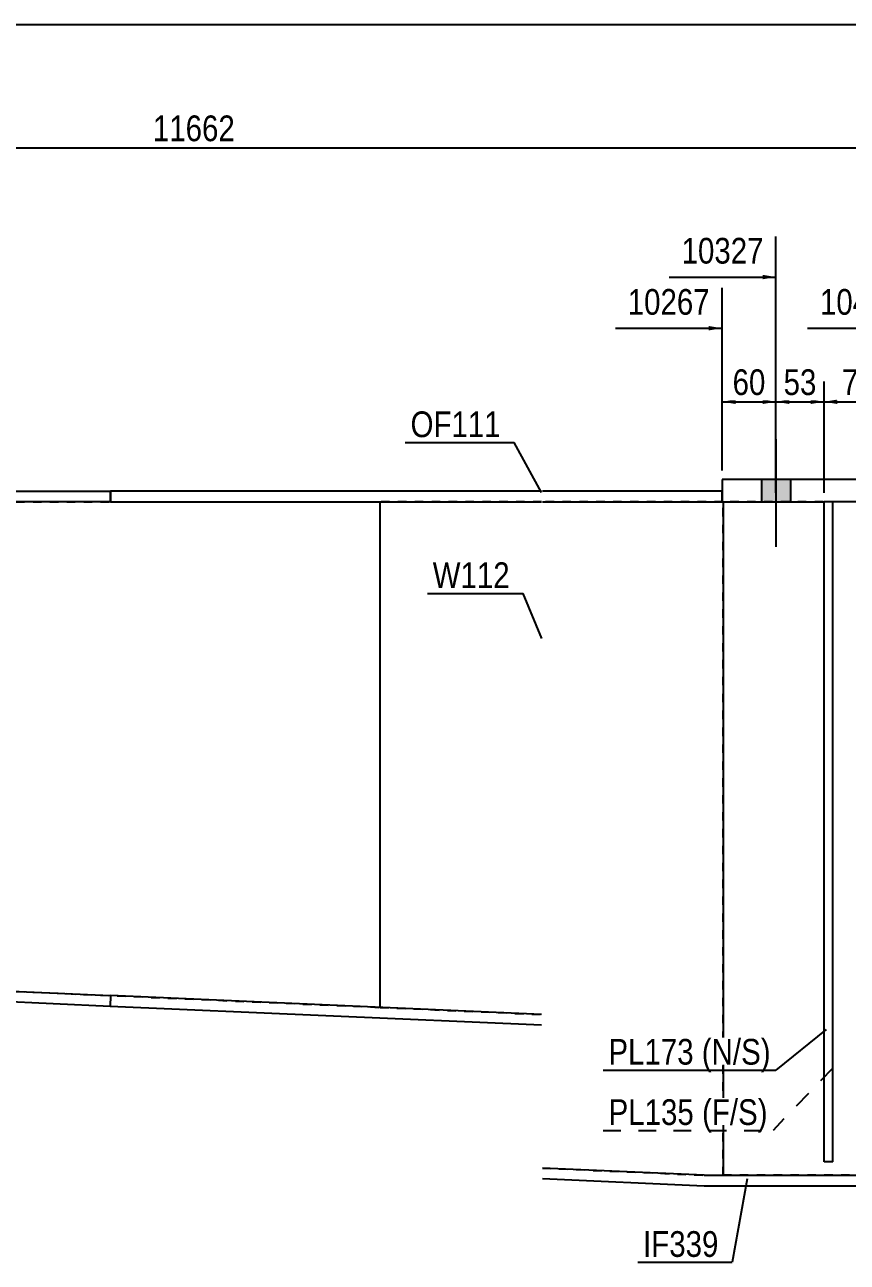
# Model space of a CAD drawing. Header units: millimetres. Extents: x -318 to 94, y -164 to 123.
# Drawn here: x -124 to -32.4, y -14.9 to 123 of the extents above; entities that cross this region are included whole.
import ezdxf

# ---------------------------------------------------------------- set-up
doc = ezdxf.new("R2010")
doc.units = ezdxf.units.MM
doc.linetypes.add('DXK_LINE_DOT1', pattern=[1.8814, 0.9407, -0.9407])
doc.linetypes.add('DXK_LINE_DOT2', pattern=[3.9198, 1.9599, -1.9599])
doc.styles.add('Arial Narrow', font='ARIALN.TTF', dxfattribs={"height": 0.2})

# ---------------------------------------------------------------- blocks, each defined once
blk = doc.blocks.new('Unknown-623327836-1210')
at = {"color": 5, "linetype": 'Continuous'}
blk.add_line((94.02, 122.96), (-315.98, 122.96), dxfattribs=at)
blk = doc.blocks.new('Part-623327836-1279 - 1231')
at = {"color": 2, "linetype": 'Continuous'}
for p, q in [((-299.5, 69.83), (-299.5, 71.03)), ((-299.5, 71.03), (-243.7, 71.03)), ((-243.6, 71.03), (-132.6, 71.03)), ((-132.5, 71.03), (-114.45, 71.03)), ((-114.45, 71.03), (-114.45, 69.83)), ((-243.7, 69.83), (-299.5, 69.83)), ((-132.6, 69.83), (-243.6, 69.83)), ((-114.45, 69.83), (-132.5, 69.83))]:
    blk.add_line(p, q, dxfattribs=at)
blk = doc.blocks.new('Part-623327836-1573 - 1231')
at = {"color": 7, "linetype": 'DXK_LINE_DOT1'}
for p, q in [((-33.99, 69.83), (-34.99, 69.83)), ((-34.99, -3.67), (-34.99, 69.83)), ((-33.99, -3.67), (-33.99, 69.83)), ((-33.99, -3.67), (-34.99, -3.67))]:
    blk.add_line(p, q, dxfattribs=at)
blk = doc.blocks.new('Part-623327836-1428 - 1231')
at = {"color": 7, "linetype": 'DXK_LINE_DOT1'}
for p, q in [((-299.5, 69.83), (-243.7, 69.83)), ((-299.5, 69.83), (-299.5, 39.83)), ((-243.6, 69.83), (-132.6, 69.83)), ((-132.5, 69.83), (-84.45, 69.83)), ((-299.2, 39.81), (-243.7, 37.38)), ((-243.6, 23.03), (-132.6, 18.16)), ((-132.5, 15.63), (-84.45, 13.52))]:
    blk.add_line(p, q, dxfattribs=at)
at = {"color": 2, "linetype": 'Continuous'}
for p, q in [((-84.45, 69.83), (-84.45, 13.52)), ((-299.5, 39.83), (-299.2, 39.81))]:
    blk.add_line(p, q, dxfattribs=at)
blk = doc.blocks.new('Part-623327836-1390 - 1231')
at = {"color": 2, "linetype": 'Continuous'}
for p, q in [((-299.25, 38.62), (-299.2, 39.81)), ((-243.7, 36.18), (-299.25, 38.62)), ((-299.2, 39.81), (-243.7, 37.38)), ((-243.6, 23.03), (-132.6, 18.16)), ((-132.6, 16.96), (-243.6, 21.83)), ((-132.5, 15.63), (-114.45, 14.84)), ((-114.5, 13.64), (-132.5, 14.43)), ((-114.45, 14.84), (-114.5, 13.64))]:
    blk.add_line(p, q, dxfattribs=at)
blk = doc.blocks.new('Part-623327836-1412 - 1231')
at = {"color": 2, "linetype": 'Continuous'}
for p, q in [((-114.45, 14.84), (-114.5, 13.64)), ((-66.45, 12.73), (-114.45, 14.84)), ((-66.45, 11.53), (-114.5, 13.64)), ((-48.32, -5.17), (-66.35, -4.38)), ((-48.32, -5.17), (-24.92, -5.17)), ((-48.35, -6.37), (-66.35, -5.58)), ((-24.92, -6.37), (-48.35, -6.37))]:
    blk.add_line(p, q, dxfattribs=at)
at = {"color": 7, "linetype": 'DXK_LINE_DOT1'}
blk.add_line((-24.92, -5.17), (-24.92, -6.37), dxfattribs=at)
blk = doc.blocks.new('Part-623327836-1484 - 1231')
at = {"color": 2, "linetype": 'Continuous'}
for p, q in [((-66.45, 71.03), (-114.45, 71.03)), ((-114.45, 69.83), (-114.45, 71.03)), ((-46.34, 71.03), (-66.35, 71.03)), ((-46.34, 69.83), (-46.34, 71.03)), ((-114.45, 69.83), (-66.45, 69.83)), ((-66.35, 69.83), (-46.34, 69.83))]:
    blk.add_line(p, q, dxfattribs=at)
blk = doc.blocks.new('Bolt-623327836-1485 - 1231')
at = {"linetype": 'Continuous'}
for points in [[(-38.74, 72.33), (-41.94, 72.33), (-41.94, 69.83), (-38.74, 69.83)], [(-38.74, 72.33), (-41.94, 72.33), (-41.94, 69.83), (-38.74, 69.83)], [(-25.74, 72.33), (-28.94, 72.33), (-28.94, 69.83), (-25.74, 69.83)], [(-25.74, 72.33), (-28.94, 72.33), (-28.94, 69.83), (-25.74, 69.83)], [(-13.74, 72.33), (-16.94, 72.33), (-16.94, 69.83), (-13.74, 69.83)], [(-13.74, 72.33), (-16.94, 72.33), (-16.94, 69.83), (-13.74, 69.83)], [(9.76, 72.33), (6.56, 72.33), (6.56, 69.83), (9.76, 69.83)], [(9.76, 72.33), (6.56, 72.33), (6.56, 69.83), (9.76, 69.83)], [(33.26, 72.33), (30.06, 72.33), (30.06, 69.83), (33.26, 69.83)], [(33.26, 72.33), (30.06, 72.33), (30.06, 69.83), (33.26, 69.83)], [(45.26, 72.33), (42.06, 72.33), (42.06, 69.83), (45.26, 69.83)], [(45.26, 72.33), (42.06, 72.33), (42.06, 69.83), (45.26, 69.83)], [(59.26, 72.33), (56.06, 72.33), (56.06, 69.83), (59.26, 69.83)], [(59.26, 72.33), (56.06, 72.33), (56.06, 69.83), (59.26, 69.83)]]:
    blk.add_hatch(color=3, dxfattribs=at).paths.add_polyline_path(points)
at = {"color": 3, "linetype": 'Continuous'}
for p, q in [((-40.34, 76.8), (-40.34, 64.83)), ((-40.34, 76.8), (-40.34, 64.83)), ((-27.34, 76.8), (-27.34, 64.83)), ((-27.34, 76.8), (-27.34, 64.83)), ((-15.34, 76.8), (-15.34, 64.83)), ((-15.34, 76.8), (-15.34, 64.83)), ((8.16, 76.8), (8.16, 64.83)), ((8.16, 76.8), (8.16, 64.83)), ((31.66, 76.8), (31.66, 64.83)), ((31.66, 76.8), (31.66, 64.83)), ((43.66, 76.8), (43.66, 64.83)), ((43.66, 76.8), (43.66, 64.83)), ((57.66, 76.8), (57.66, 64.83)), ((57.66, 76.8), (57.66, 64.83)), ((-41.94, 72.33), (-41.94, 69.83)), ((-41.94, 72.33), (-41.94, 69.83)), ((-38.74, 72.33), (-38.74, 69.83)), ((-38.74, 72.33), (-38.74, 69.83)), ((-28.94, 72.33), (-28.94, 69.83)), ((-28.94, 72.33), (-28.94, 69.83)), ((-25.74, 72.33), (-25.74, 69.83)), ((-25.74, 72.33), (-25.74, 69.83)), ((-16.94, 72.33), (-16.94, 69.83)), ((-16.94, 72.33), (-16.94, 69.83)), ((-13.74, 72.33), (-13.74, 69.83)), ((-13.74, 72.33), (-13.74, 69.83)), ((6.56, 72.33), (6.56, 69.83)), ((6.56, 72.33), (6.56, 69.83)), ((9.76, 72.33), (9.76, 69.83)), ((9.76, 72.33), (9.76, 69.83)), ((30.06, 72.33), (30.06, 69.83)), ((30.06, 72.33), (30.06, 69.83)), ((33.26, 72.33), (33.26, 69.83)), ((33.26, 72.33), (33.26, 69.83)), ((42.06, 72.33), (42.06, 69.83)), ((42.06, 72.33), (42.06, 69.83)), ((45.26, 72.33), (45.26, 69.83)), ((45.26, 72.33), (45.26, 69.83)), ((56.06, 72.33), (56.06, 69.83)), ((56.06, 72.33), (56.06, 69.83)), ((59.26, 72.33), (59.26, 69.83)), ((59.26, 72.33), (59.26, 69.83))]:
    blk.add_line(p, q, dxfattribs=at)
blk = doc.blocks.new('Part-623327836-1792 - 1231')
at = {"color": 2, "linetype": 'Continuous'}
for p, q in [((63.66, 72.33), (-46.34, 72.33)), ((-46.34, 72.33), (-46.34, 69.83)), ((63.66, 69.83), (63.66, 72.33)), ((-46.34, 69.83), (-34.99, 69.83)), ((63.66, 69.83), (-33.99, 69.83))]:
    blk.add_line(p, q, dxfattribs=at)
blk = doc.blocks.new('Part-623327836-1551 - 1231')
at = {"color": 2, "linetype": 'Continuous'}
for p, q in [((-33.99, 69.83), (-34.99, 69.83)), ((-34.99, -3.67), (-34.99, 69.83)), ((-33.99, -3.67), (-33.99, 69.83)), ((-33.99, -3.67), (-34.99, -3.67))]:
    blk.add_line(p, q, dxfattribs=at)
blk = doc.blocks.new('Part-623327836-1690 - 1231')
at = {"color": 2, "linetype": 'Continuous'}
for p, q in [((-46.24, 69.83), (-46.24, -5.17)), ((51.49, 69.64), (51.46, 69.83))]:
    blk.add_line(p, q, dxfattribs=at)
at = {"color": 7, "linetype": 'DXK_LINE_DOT1'}
for p, q in [((51.46, 69.83), (-46.24, 69.83)), ((63.38, -5.17), (51.49, 69.64)), ((-13.32, -5.17), (-46.24, -5.17)), ((63.38, -5.17), (-11.92, -5.17))]:
    blk.add_line(p, q, dxfattribs=at)
blk = doc.blocks.new('Part-623327836-1734 - 1231')
at = {"color": 2, "linetype": 'Continuous'}
blk.add_line((-84.45, 69.83), (-84.45, 13.52), dxfattribs=at)
at = {"color": 7, "linetype": 'DXK_LINE_DOT1'}
for p, q in [((-66.45, 69.83), (-84.45, 69.83)), ((-46.24, 69.83), (-66.35, 69.83)), ((-46.24, -5.17), (-46.24, 69.83)), ((-84.45, 13.52), (-66.45, 12.73)), ((-66.35, -4.38), (-48.32, -5.17)), ((-48.32, -5.17), (-46.24, -5.17))]:
    blk.add_line(p, q, dxfattribs=at)
blk = doc.blocks.new('StraightDimension-623327836-2008 - 1231')
at = {"color": 7, "linetype": 'Continuous'}
blk.add_line((-301.5, 109.24), (91.16, 109.24), dxfattribs=at)
at = {"color": 0}
blk.add_wipeout([(-100, 109.39), (-100, 113.59), (-110.34, 113.59), (-110.34, 109.39)], dxfattribs=at)
at = {"color": 3, "style": 'Arial Narrow'}
blk.add_text('11662', height=2.863, dxfattribs=at).set_placement((-109.74, 109.99))
blk = doc.blocks.new('StraightDimension-623327836-2879 - 1231')
at = {"linetype": 'Continuous'}
for points in [[(-33.49, 80.72), (-34.99, 80.97), (-33.49, 81.22)], [(-28.84, 81.22), (-27.34, 80.97), (-28.84, 80.72)]]:
    blk.add_hatch(color=7, dxfattribs=at).paths.add_polyline_path(points)
at = {"color": 7, "linetype": 'Continuous'}
for p, q in [((-34.99, 70.83), (-34.99, 83.22)), ((-27.34, 70.83), (-27.34, 83.22)), ((-34.99, 80.97), (-27.34, 80.97))]:
    blk.add_line(p, q, dxfattribs=at)
at = {"color": 0}
blk.add_wipeout([(-28.73, 81.12), (-28.73, 85.32), (-33.59, 85.32), (-33.59, 81.12)], dxfattribs=at)
at = {"color": 3, "style": 'Arial Narrow'}
blk.add_text('77', height=2.863, dxfattribs=at).set_placement((-32.99, 81.72))
blk = doc.blocks.new('StraightDimension-623327836-2880 - 1231')
at = {"linetype": 'Continuous'}
for points in [[(-38.84, 80.72), (-40.34, 80.97), (-38.84, 81.22)], [(-36.49, 81.22), (-34.99, 80.97), (-36.49, 80.72)]]:
    blk.add_hatch(color=7, dxfattribs=at).paths.add_polyline_path(points)
at = {"color": 7, "linetype": 'Continuous'}
for p, q in [((-40.34, 70.83), (-40.34, 83.22)), ((-34.99, 70.83), (-34.99, 83.22)), ((-40.34, 80.97), (-34.99, 80.97))]:
    blk.add_line(p, q, dxfattribs=at)
at = {"color": 0}
blk.add_wipeout([(-35.24, 81.12), (-35.24, 85.32), (-40.09, 85.32), (-40.09, 81.12)], dxfattribs=at)
at = {"color": 3, "style": 'Arial Narrow'}
blk.add_text('53', height=2.863, dxfattribs=at).set_placement((-39.49, 81.72))
blk = doc.blocks.new('StraightDimension-623327836-2881 - 1231')
at = {"linetype": 'Continuous'}
for points in [[(-44.84, 80.72), (-46.34, 80.97), (-44.84, 81.22)], [(-41.84, 81.22), (-40.34, 80.97), (-41.84, 80.72)]]:
    blk.add_hatch(color=7, dxfattribs=at).paths.add_polyline_path(points)
at = {"color": 7, "linetype": 'Continuous'}
for p, q in [((-46.34, 73.33), (-46.34, 83.22)), ((-40.34, 70.83), (-40.34, 83.22)), ((-46.34, 80.97), (-40.34, 80.97))]:
    blk.add_line(p, q, dxfattribs=at)
at = {"color": 0}
blk.add_wipeout([(-40.91, 81.12), (-40.91, 85.32), (-45.77, 85.32), (-45.77, 81.12)], dxfattribs=at)
at = {"color": 3, "style": 'Arial Narrow'}
blk.add_text('60', height=2.863, dxfattribs=at).set_placement((-45.17, 81.72))
blk = doc.blocks.new('StraightDimension-623327836-4051 - 1231')
at = {"linetype": 'Continuous'}
blk.add_hatch(color=7, dxfattribs=at).paths.add_polyline_path([(-26.42, 89.41), (-24.92, 89.16), (-26.42, 88.91)])
at = {"color": 7, "linetype": 'Continuous'}
for p, q in [((-24.92, -4.17), (-24.92, 93.66)), ((-36.81, 89.16), (-24.92, 89.16))]:
    blk.add_line(p, q, dxfattribs=at)
at = {"color": 0}
blk.add_wipeout([(-25.7, 90.06), (-25.7, 94.26), (-36.04, 94.26), (-36.04, 90.06)], dxfattribs=at)
at = {"color": 3, "style": 'Arial Narrow'}
blk.add_text('10482', height=2.863, dxfattribs=at).set_placement((-35.44, 90.66))
blk = doc.blocks.new('StraightDimension-623327836-4052 - 1231')
at = {"linetype": 'Continuous'}
blk.add_hatch(color=7, dxfattribs=at).paths.add_polyline_path([(-41.84, 95.11), (-40.34, 94.86), (-41.84, 94.61)])
at = {"color": 7, "linetype": 'Continuous'}
for p, q in [((-40.34, 70.83), (-40.34, 99.36)), ((-52.23, 94.86), (-40.34, 94.86))]:
    blk.add_line(p, q, dxfattribs=at)
at = {"color": 0}
blk.add_wipeout([(-41.11, 95.76), (-41.11, 99.96), (-51.45, 99.96), (-51.45, 95.76)], dxfattribs=at)
at = {"color": 3, "style": 'Arial Narrow'}
blk.add_text('10327', height=2.863, dxfattribs=at).set_placement((-50.85, 96.36))
blk = doc.blocks.new('StraightDimension-623327836-4053 - 1231')
at = {"linetype": 'Continuous'}
blk.add_hatch(color=7, dxfattribs=at).paths.add_polyline_path([(-47.84, 89.41), (-46.34, 89.16), (-47.84, 88.91)])
at = {"color": 7, "linetype": 'Continuous'}
for p, q in [((-46.34, 73.33), (-46.34, 93.66)), ((-58.23, 89.16), (-46.34, 89.16))]:
    blk.add_line(p, q, dxfattribs=at)
at = {"color": 0}
blk.add_wipeout([(-47.11, 90.06), (-47.11, 94.26), (-57.45, 94.26), (-57.45, 90.06)], dxfattribs=at)
at = {"color": 3, "style": 'Arial Narrow'}
blk.add_text('10267', height=2.863, dxfattribs=at).set_placement((-56.85, 90.66))
blk = doc.blocks.new('Mark-623327836-1408 - 1231')
at = {"color": 7, "linetype": 'Continuous'}
blk.add_line((-43.53, -5.56), (-45.23, -14.86), dxfattribs=at)
at = {"color": 0}
blk.add_wipeout([(-46.73, -14.26), (-46.73, -11.26), (-55.14, -11.26), (-55.14, -14.26)], dxfattribs=at)
blk.add_wipeout([(-46.73, -14.26), (-46.73, -11.26), (-55.14, -11.26), (-55.14, -14.26)], dxfattribs=at)
at = {"color": 7, "linetype": 'Continuous'}
blk.add_line((-55.74, -14.86), (-45.23, -14.86), dxfattribs=at)
at = {"color": 3, "style": 'Arial Narrow'}
blk.add_text('IF339', height=2.863, dxfattribs=at).set_placement((-55.14, -14.26))
blk = doc.blocks.new('Mark-623327836-1569 - 1231')
at = {"color": 0}
for points in [[(-49.47, 0.43), (-49.47, 3.43), (-58.98, 3.43), (-58.98, 0.43)], [(-41.27, 0.43), (-41.27, 3.43), (-48.57, 3.43), (-48.57, 0.43)]]:
    blk.add_wipeout(points, dxfattribs=at)
for points in [[(-49.47, 0.43), (-49.47, 3.43), (-58.98, 3.43), (-58.98, 0.43)], [(-41.27, 0.43), (-41.27, 3.43), (-48.57, 3.43), (-48.57, 0.43)]]:
    blk.add_wipeout(points, dxfattribs=at)
at = {"color": 7, "linetype": 'DXK_LINE_DOT2'}
for p in [(-34.01, 6.74), (-59.58, -0.17)]:
    blk.add_line(p, (-40.67, -0.17), dxfattribs=at)
at = {"color": 3, "style": 'Arial Narrow'}
for s, p in [('PL135', (-58.98, 0.43)), ('(F/', (-48.57, 0.43)), ('S)', (-44.56, 0.43))]:
    blk.add_text(s, height=2.863, dxfattribs=at).set_placement(p)
blk = doc.blocks.new('Mark-623327836-1547 - 1231')
at = {"color": 0}
for points in [[(-49.5, 7.15), (-49.5, 10.15), (-59, 10.15), (-59, 7.15)], [(-40.94, 7.15), (-40.94, 10.15), (-48.6, 10.15), (-48.6, 7.15)]]:
    blk.add_wipeout(points, dxfattribs=at)
for points in [[(-49.5, 7.15), (-49.5, 10.15), (-59, 10.15), (-59, 7.15)], [(-40.94, 7.15), (-40.94, 10.15), (-48.6, 10.15), (-48.6, 7.15)]]:
    blk.add_wipeout(points, dxfattribs=at)
at = {"color": 7, "linetype": 'Continuous'}
for p in [(-34.76, 11.06), (-59.6, 6.55)]:
    blk.add_line(p, (-40.34, 6.55), dxfattribs=at)
at = {"color": 3, "style": 'Arial Narrow'}
for s, p in [('PL173', (-59, 7.15)), ('(N/', (-48.6, 7.15)), ('S)', (-44.22, 7.15))]:
    blk.add_text(s, height=2.863, dxfattribs=at).set_placement(p)
blk = doc.blocks.new('Mark-623327836-1480 - 1231')
at = {"color": 7, "linetype": 'Continuous'}
blk.add_line((-66.45, 70.85), (-69.49, 76.43), dxfattribs=at)
at = {"color": 0}
blk.add_wipeout([(-70.99, 77.03), (-70.99, 80.03), (-81.04, 80.03), (-81.04, 77.03)], dxfattribs=at)
blk.add_wipeout([(-70.99, 77.03), (-70.99, 80.03), (-81.04, 80.03), (-81.04, 77.03)], dxfattribs=at)
at = {"color": 7, "linetype": 'Continuous'}
blk.add_line((-81.64, 76.43), (-69.49, 76.43), dxfattribs=at)
at = {"color": 3, "style": 'Arial Narrow'}
blk.add_text('OF111', height=2.863, dxfattribs=at).set_placement((-81.04, 77.03))
blk = doc.blocks.new('Mark-623327836-1730 - 1231')
at = {"color": 7, "linetype": 'Continuous'}
blk.add_line((-66.43, 54.61), (-68.48, 59.63), dxfattribs=at)
at = {"color": 0}
blk.add_wipeout([(-69.98, 60.23), (-69.98, 63.23), (-78.57, 63.23), (-78.57, 60.23)], dxfattribs=at)
blk.add_wipeout([(-69.98, 60.23), (-69.98, 63.23), (-78.57, 63.23), (-78.57, 60.23)], dxfattribs=at)
at = {"color": 7, "linetype": 'Continuous'}
blk.add_line((-79.17, 59.63), (-68.48, 59.63), dxfattribs=at)
at = {"color": 3, "style": 'Arial Narrow'}
blk.add_text('W112', height=2.863, dxfattribs=at).set_placement((-78.57, 60.23))

msp = doc.modelspace()

# ---------------------------------------------------------------- block references
for name in ['Unknown-623327836-1210', 'Bolt-623327836-1485 - 1231', 'Part-623327836-1792 - 1231', 'Part-623327836-1279 - 1231', 'Part-623327836-1484 - 1231', 'Part-623327836-1428 - 1231', 'Part-623327836-1734 - 1231', 'Part-623327836-1690 - 1231', 'Part-623327836-1573 - 1231', 'Part-623327836-1551 - 1231', 'Part-623327836-1390 - 1231', 'Part-623327836-1412 - 1231']:
    msp.add_blockref(name, (0, 0))

# ---------------------------------------------------------------- next in the draw order: block references
for name in ['StraightDimension-623327836-2008 - 1231', 'Mark-623327836-1408 - 1231']:
    msp.add_blockref(name, (0, 0))

# ---------------------------------------------------------------- next in the draw order: block references
for name in ['StraightDimension-623327836-2879 - 1231', 'Mark-623327836-1480 - 1231', 'Mark-623327836-1730 - 1231']:
    msp.add_blockref(name, (0, 0))

# ---------------------------------------------------------------- next in the draw order: block references
msp.add_blockref('StraightDimension-623327836-2880 - 1231', (0, 0))

# ---------------------------------------------------------------- next in the draw order: block references
for name in ['StraightDimension-623327836-4051 - 1231', 'StraightDimension-623327836-2881 - 1231']:
    msp.add_blockref(name, (0, 0))

# ---------------------------------------------------------------- next in the draw order: block references
for name in ['StraightDimension-623327836-4052 - 1231', 'Mark-623327836-1569 - 1231']:
    msp.add_blockref(name, (0, 0))

# ---------------------------------------------------------------- next in the draw order: block references
for name in ['StraightDimension-623327836-4053 - 1231', 'Mark-623327836-1547 - 1231']:
    msp.add_blockref(name, (0, 0))

doc.saveas('drawing.dxf')
